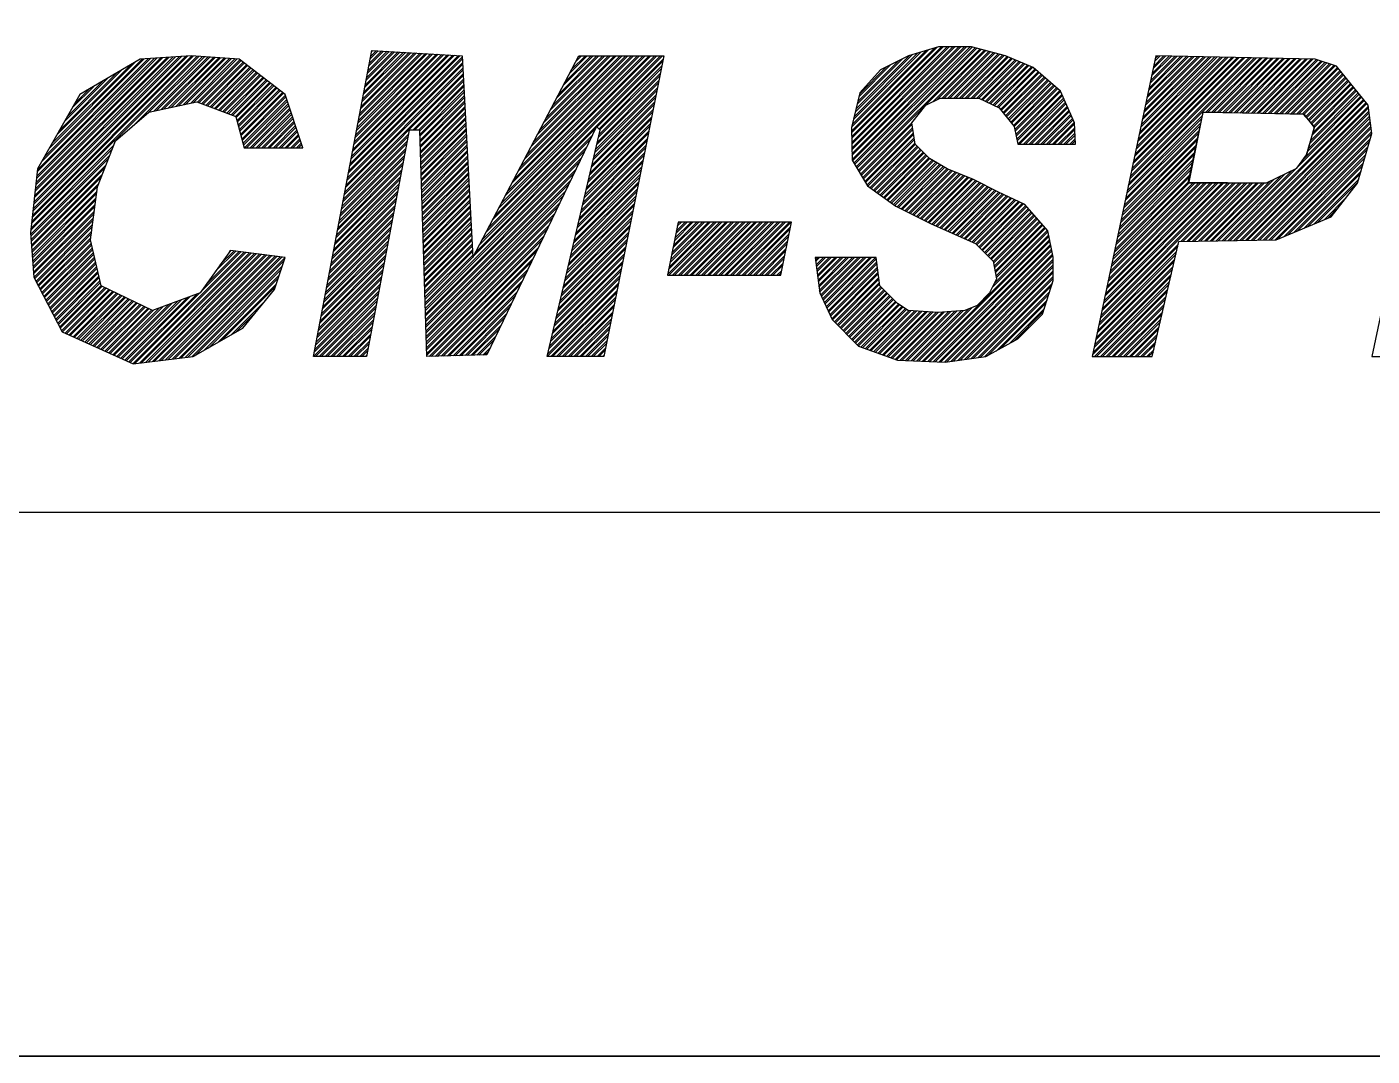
# Model space of a CAD drawing. Extents: x 0 to 594, y 0 to 420.
# Drawn here: x 416.61 to 435.17, y 0 to 14.19 of the extents above; entities that cross this region are included whole.
import ezdxf

# ---------------------------------------------------------------- set-up
doc = ezdxf.new("R2010")
doc.units = 0
doc.header["$MEASUREMENT"] = 0
doc.linetypes.add('BORDER_2012_SLN$0$8001.Solid', pattern=[0])
doc.layers.add('BORDER_2012_SLN$0$Level_1', color=7, linetype='BORDER_2012_SLN$0$8001.Solid', lineweight=25)
doc.layers.add('BORDER_2012_SLN$0$Level_18', color=7, linetype='BORDER_2012_SLN$0$8001.Solid', lineweight=25)
doc.layers.add('GT_1', color=7, linetype='Continuous')

# ---------------------------------------------------------------- blocks, each defined once
blk = doc.blocks.new('BORDER_2012_SLN')
at = {"lineweight": -3}
for p, q in [((416.67, 11.474), (418.984, 13.787)), ((416.674, 11.504), (418.959, 13.789)), ((416.68, 11.563), (418.909, 13.792)), ((416.684, 11.593), (418.884, 13.794)), ((416.69, 11.653), (418.829, 13.792)), ((416.694, 11.683), (418.8, 13.79)), ((416.7, 11.743), (418.743, 13.786)), ((416.704, 11.773), (418.715, 13.784)), ((416.71, 11.833), (418.657, 13.78)), ((416.714, 11.863), (418.629, 13.778)), ((416.72, 11.923), (418.572, 13.774)), ((416.724, 11.953), (418.543, 13.772)), ((416.73, 12.012), (418.486, 13.768)), ((416.734, 12.042), (418.457, 13.766)), ((416.74, 12.102), (418.4, 13.762)), ((416.744, 12.132), (418.371, 13.76)), ((416.75, 12.192), (418.314, 13.756)), ((416.754, 12.222), (418.286, 13.754)), ((416.813, 12.335), (418.228, 13.75)), ((416.849, 12.397), (418.2, 13.748)), ((418.109, 12.859), (419.033, 13.783)), ((418.277, 13.001), (419.058, 13.781)), ((418.358, 13.028), (419.108, 13.778)), ((418.392, 13.036), (419.132, 13.776)), ((418.461, 13.051), (419.182, 13.772)), ((418.495, 13.059), (419.207, 13.77)), ((418.563, 13.074), (419.256, 13.767)), ((418.598, 13.081), (419.281, 13.765)), ((418.666, 13.097), (419.331, 13.761)), ((418.7, 13.104), (419.355, 13.76)), ((418.769, 13.12), (419.405, 13.756)), ((418.803, 13.127), (419.43, 13.754)), ((418.871, 13.142), (419.479, 13.75)), ((418.905, 13.15), (419.504, 13.749)), ((418.964, 13.156), (419.548, 13.739)), ((421.047, 12.178), (422.616, 13.748)), ((421.053, 12.211), (422.615, 13.773)), ((421.066, 12.277), (422.586, 13.797)), ((421.072, 12.31), (422.561, 13.798)), ((421.085, 12.375), (422.51, 13.801)), ((421.091, 12.408), (422.485, 13.803)), ((421.103, 12.474), (422.435, 13.805)), ((421.11, 12.507), (422.41, 13.807)), ((421.122, 12.573), (422.359, 13.81)), ((421.129, 12.606), (422.334, 13.811)), ((421.141, 12.671), (422.284, 13.814)), ((421.147, 12.704), (422.259, 13.816)), ((421.16, 12.77), (422.209, 13.819)), ((421.166, 12.803), (422.183, 13.82)), ((421.179, 12.869), (422.133, 13.823)), ((421.185, 12.902), (422.108, 13.825)), ((421.198, 12.967), (422.058, 13.827)), ((421.204, 13), (422.033, 13.829)), ((421.216, 13.066), (421.982, 13.832)), ((421.223, 13.099), (421.957, 13.833)), ((421.235, 13.165), (421.907, 13.836)), ((421.242, 13.198), (421.882, 13.838)), ((421.254, 13.263), (421.831, 13.841)), ((421.26, 13.296), (421.806, 13.842)), ((421.273, 13.362), (421.756, 13.845)), ((421.279, 13.395), (421.731, 13.846)), ((421.292, 13.461), (421.681, 13.849)), ((421.298, 13.494), (421.655, 13.851)), ((421.311, 13.559), (421.605, 13.854)), ((421.317, 13.592), (421.58, 13.855)), ((421.329, 13.658), (421.53, 13.858)), ((421.336, 13.691), (421.505, 13.86)), ((421.348, 13.757), (421.454, 13.863)), ((421.355, 13.79), (421.429, 13.864)), ((421.367, 13.855), (421.379, 13.867)), ((422.885, 11.249), (425.389, 13.752)), ((422.944, 11.361), (425.378, 13.795)), ((422.974, 11.418), (425.351, 13.795)), ((423.033, 11.53), (425.298, 13.795)), ((423.063, 11.586), (425.272, 13.795)), ((423.122, 11.698), (425.218, 13.795)), ((423.151, 11.755), (425.192, 13.795)), ((423.211, 11.867), (425.139, 13.795)), ((423.24, 11.923), (425.112, 13.795)), ((423.299, 12.035), (425.059, 13.795)), ((423.329, 12.092), (425.032, 13.795)), ((423.388, 12.204), (424.979, 13.795)), ((423.417, 12.26), (424.952, 13.795)), ((423.477, 12.373), (424.899, 13.795)), ((423.506, 12.429), (424.872, 13.795)), ((423.565, 12.541), (424.819, 13.795)), ((423.595, 12.597), (424.793, 13.795)), ((423.654, 12.71), (424.739, 13.795)), ((423.684, 12.766), (424.713, 13.795)), ((423.743, 12.878), (424.66, 13.795)), ((423.772, 12.934), (424.633, 13.795)), ((423.831, 13.047), (424.58, 13.795)), ((423.861, 13.103), (424.553, 13.795)), ((423.92, 13.215), (424.5, 13.795)), ((423.95, 13.271), (424.473, 13.795)), ((424.009, 13.384), (424.42, 13.795)), ((424.038, 13.44), (424.394, 13.795)), ((424.097, 13.552), (424.34, 13.795)), ((424.127, 13.608), (424.314, 13.795)), ((424.186, 13.721), (424.26, 13.795)), ((424.216, 13.777), (424.234, 13.795)), ((427.985, 12.756), (429.128, 13.9)), ((427.985, 12.81), (429.053, 13.878)), ((427.986, 12.678), (429.225, 13.916)), ((427.986, 12.73), (429.166, 13.911)), ((427.987, 12.652), (429.251, 13.916)), ((427.988, 12.574), (429.331, 13.916)), ((427.988, 12.6), (429.304, 13.916)), ((427.989, 12.521), (429.384, 13.916)), ((427.99, 12.495), (429.411, 13.916)), ((427.991, 12.417), (429.491, 13.916)), ((427.991, 12.443), (429.464, 13.916)), ((427.992, 12.365), (429.544, 13.916)), ((427.994, 12.845), (429.015, 13.867)), ((427.998, 12.344), (429.57, 13.916)), ((428.011, 12.916), (428.94, 13.845)), ((428.018, 12.311), (429.624, 13.916)), ((428.02, 12.951), (428.902, 13.834)), ((428.028, 12.294), (429.649, 13.914)), ((428.038, 13.022), (428.827, 13.811)), ((428.046, 13.057), (428.789, 13.8)), ((428.048, 12.261), (429.691, 13.904)), ((428.058, 12.244), (429.712, 13.898)), ((428.064, 13.128), (428.689, 13.753)), ((428.078, 12.211), (429.754, 13.887)), ((428.088, 12.194), (429.775, 13.882)), ((429.107, 13.16), (429.818, 13.871)), ((429.16, 13.186), (429.839, 13.865)), ((429.236, 13.209), (429.881, 13.854)), ((429.263, 13.209), (429.902, 13.849)), ((429.316, 13.209), (429.944, 13.838)), ((429.342, 13.209), (429.966, 13.832)), ((429.396, 13.209), (430.008, 13.821)), ((429.422, 13.209), (430.029, 13.816)), ((429.475, 13.209), (430.071, 13.805)), ((429.502, 13.209), (430.092, 13.799)), ((429.555, 13.209), (430.132, 13.785)), ((429.582, 13.209), (430.15, 13.777)), ((429.635, 13.209), (430.188, 13.762)), ((429.662, 13.209), (430.206, 13.754)), ((429.715, 13.209), (430.244, 13.738)), ((431.804, 11.998), (433.57, 13.764)), ((431.811, 12.032), (433.544, 13.765)), ((431.825, 12.099), (433.492, 13.766)), ((431.832, 12.133), (433.466, 13.767)), ((431.847, 12.201), (433.413, 13.768)), ((431.854, 12.235), (433.387, 13.768)), ((431.868, 12.302), (433.335, 13.769)), ((431.875, 12.336), (433.309, 13.77)), ((431.889, 12.403), (433.257, 13.771)), ((431.897, 12.437), (433.231, 13.772)), ((431.911, 12.505), (433.179, 13.773)), ((431.918, 12.538), (433.153, 13.773)), ((431.932, 12.606), (433.101, 13.775)), ((431.939, 12.64), (433.075, 13.775)), ((431.954, 12.707), (433.023, 13.776)), ((431.961, 12.741), (432.997, 13.777)), ((431.975, 12.808), (432.945, 13.778)), ((431.982, 12.842), (432.919, 13.779)), ((431.997, 12.91), (432.867, 13.78)), ((432.004, 12.943), (432.841, 13.78)), ((432.018, 13.011), (432.789, 13.782)), ((432.025, 13.045), (432.763, 13.782)), ((432.04, 13.112), (432.711, 13.783)), ((432.047, 13.146), (432.685, 13.784)), ((432.061, 13.214), (432.633, 13.785)), ((432.068, 13.247), (432.607, 13.786)), ((432.082, 13.315), (432.554, 13.787)), ((432.09, 13.349), (432.528, 13.787)), ((432.104, 13.416), (432.476, 13.789)), ((432.111, 13.45), (432.45, 13.789)), ((432.125, 13.517), (432.398, 13.79)), ((432.133, 13.551), (432.372, 13.791)), ((432.147, 13.619), (432.32, 13.792)), ((432.154, 13.652), (432.294, 13.793)), ((432.168, 13.72), (432.242, 13.794)), ((432.175, 13.754), (432.216, 13.794)), ((432.874, 13.015), (433.622, 13.763)), ((432.9, 13.014), (433.648, 13.762)), ((432.952, 13.013), (433.7, 13.761)), ((432.978, 13.013), (433.726, 13.761)), ((433.03, 13.011), (433.778, 13.76)), ((433.056, 13.011), (433.804, 13.759)), ((433.108, 13.01), (433.856, 13.758)), ((433.134, 13.009), (433.882, 13.757)), ((433.186, 13.008), (433.934, 13.756)), ((433.212, 13.007), (433.96, 13.756)), ((433.264, 13.006), (434.012, 13.754)), ((433.29, 13.005), (434.038, 13.754)), ((433.342, 13.004), (434.09, 13.753)), ((433.368, 13.003), (434.116, 13.752)), ((433.42, 13.002), (434.168, 13.751)), ((433.446, 13.002), (434.194, 13.75)), ((433.498, 13), (434.246, 13.749)), ((433.524, 13), (434.272, 13.749)), ((433.576, 12.999), (434.325, 13.747)), ((433.602, 12.998), (434.351, 13.747)), ((433.654, 12.998), (434.398, 13.741)), ((433.681, 12.997), (434.418, 13.734)), ((416.92, 12.521), (418.107, 13.709)), ((416.955, 12.583), (418.043, 13.671)), ((417.026, 12.707), (417.914, 13.595)), ((417.062, 12.77), (417.849, 13.557)), ((418.984, 13.148), (419.563, 13.727)), ((419.022, 13.134), (419.593, 13.704)), ((419.041, 13.126), (419.608, 13.692)), ((419.08, 13.111), (419.638, 13.669)), ((419.099, 13.104), (419.653, 13.658)), ((419.138, 13.089), (419.683, 13.635)), ((419.157, 13.082), (419.698, 13.623)), ((419.196, 13.067), (419.728, 13.6)), ((419.215, 13.06), (419.743, 13.588)), ((419.253, 13.045), (419.773, 13.565)), ((419.273, 13.038), (419.788, 13.554)), ((421.009, 11.981), (422.624, 13.596)), ((421.016, 12.014), (422.623, 13.621)), ((421.028, 12.079), (422.62, 13.672)), ((421.034, 12.112), (422.619, 13.697)), ((424.475, 12.812), (425.382, 13.719)), ((424.502, 12.786), (425.369, 13.653)), ((424.504, 12.708), (425.349, 13.553)), ((424.515, 12.773), (425.362, 13.619)), ((428.073, 13.163), (428.634, 13.725)), ((428.09, 13.234), (428.525, 13.669)), ((428.099, 13.27), (428.47, 13.641)), ((429.742, 13.209), (430.262, 13.73)), ((429.778, 13.192), (430.3, 13.714)), ((429.796, 13.184), (430.318, 13.706)), ((429.832, 13.167), (430.356, 13.69)), ((429.85, 13.158), (430.374, 13.682)), ((429.886, 13.141), (430.412, 13.666)), ((429.904, 13.132), (430.431, 13.659)), ((429.94, 13.115), (430.468, 13.643)), ((429.958, 13.106), (430.487, 13.635)), ((429.994, 13.089), (430.516, 13.611)), ((430.012, 13.081), (430.53, 13.599)), ((430.04, 13.055), (430.559, 13.574)), ((430.051, 13.04), (430.573, 13.561)), ((433.733, 12.996), (434.458, 13.721)), ((433.759, 12.996), (434.478, 13.714)), ((433.812, 12.995), (434.517, 13.701)), ((433.838, 12.994), (434.537, 13.694)), ((433.89, 12.994), (434.577, 13.681)), ((433.916, 12.993), (434.597, 13.674)), ((433.969, 12.992), (434.637, 13.661)), ((433.995, 12.992), (434.657, 13.654)), ((434.047, 12.991), (434.688, 13.632)), ((434.073, 12.991), (434.7, 13.617)), ((434.126, 12.99), (434.724, 13.588)), ((434.152, 12.989), (434.736, 13.573)), ((417.133, 12.894), (417.72, 13.481)), ((417.168, 12.956), (417.655, 13.443)), ((417.239, 13.08), (417.526, 13.367)), ((419.311, 13.023), (419.818, 13.53)), ((419.33, 13.016), (419.833, 13.519)), ((419.369, 13.001), (419.863, 13.496)), ((419.388, 12.994), (419.878, 13.484)), ((419.427, 12.979), (419.908, 13.461)), ((419.446, 12.972), (419.924, 13.45)), ((419.485, 12.957), (419.954, 13.426)), ((419.493, 12.94), (419.969, 13.415)), ((419.505, 12.898), (419.999, 13.392)), ((419.51, 12.877), (420.014, 13.38)), ((420.99, 11.882), (422.628, 13.52)), ((420.997, 11.915), (422.627, 13.545)), ((421.931, 12.77), (422.631, 13.47)), ((421.958, 12.77), (422.632, 13.444)), ((422.011, 12.77), (422.635, 13.394)), ((422.028, 12.76), (422.636, 13.368)), ((424.471, 12.569), (425.322, 13.42)), ((424.479, 12.604), (425.329, 13.453)), ((424.496, 12.673), (425.342, 13.519)), ((430.075, 13.011), (430.601, 13.537)), ((430.087, 12.996), (430.616, 13.524)), ((430.111, 12.967), (430.644, 13.5)), ((430.123, 12.952), (430.658, 13.487)), ((430.147, 12.922), (430.687, 13.462)), ((430.159, 12.908), (430.701, 13.45)), ((430.183, 12.878), (430.729, 13.425)), ((430.194, 12.864), (430.744, 13.413)), ((430.218, 12.834), (430.772, 13.388)), ((430.23, 12.82), (430.786, 13.376)), ((434.204, 12.988), (434.76, 13.544)), ((434.226, 12.983), (434.772, 13.529)), ((434.253, 12.957), (434.796, 13.5)), ((434.265, 12.942), (434.808, 13.486)), ((434.288, 12.913), (434.832, 13.456)), ((434.3, 12.898), (434.844, 13.442)), ((434.324, 12.869), (434.868, 13.412)), ((434.336, 12.855), (434.88, 13.398)), ((434.362, 12.827), (434.904, 13.368)), ((417.274, 13.142), (417.461, 13.329)), ((419.522, 12.835), (420.044, 13.357)), ((419.527, 12.814), (420.059, 13.345)), ((419.538, 12.772), (420.089, 13.322)), ((419.544, 12.751), (420.104, 13.311)), ((419.555, 12.709), (420.134, 13.288)), ((419.561, 12.688), (420.149, 13.276)), ((419.572, 12.646), (420.176, 13.249)), ((419.578, 12.625), (420.182, 13.229)), ((419.589, 12.583), (420.195, 13.189)), ((422.03, 12.709), (422.639, 13.318)), ((422.031, 12.683), (422.64, 13.293)), ((422.032, 12.631), (422.643, 13.242)), ((422.033, 12.605), (422.644, 13.217)), ((424.422, 12.36), (425.282, 13.22)), ((424.43, 12.395), (425.289, 13.253)), ((424.447, 12.465), (425.302, 13.32)), ((424.455, 12.499), (425.309, 13.353)), ((430.24, 12.776), (430.815, 13.351)), ((430.244, 12.754), (430.829, 13.339)), ((430.253, 12.709), (430.858, 13.314)), ((430.257, 12.687), (430.869, 13.299)), ((430.266, 12.643), (430.886, 13.262)), ((430.271, 12.621), (430.894, 13.244)), ((430.28, 12.576), (430.91, 13.207)), ((430.304, 12.574), (430.918, 13.188)), ((434.148, 12.267), (435.059, 13.178)), ((434.221, 12.367), (435.047, 13.193)), ((434.281, 12.48), (435.023, 13.222)), ((434.291, 12.516), (435.011, 13.237)), ((434.311, 12.59), (434.987, 13.266)), ((434.321, 12.626), (434.975, 13.281)), ((434.342, 12.701), (434.951, 13.31)), ((434.353, 12.738), (434.939, 13.325)), ((434.371, 12.81), (434.915, 13.354)), ((419.595, 12.562), (420.202, 13.169)), ((419.612, 12.525), (420.215, 13.129)), ((419.638, 12.525), (420.222, 13.109)), ((419.691, 12.525), (420.235, 13.07)), ((419.718, 12.525), (420.242, 13.05)), ((419.771, 12.525), (420.255, 13.01)), ((422.035, 12.554), (422.647, 13.166)), ((422.036, 12.528), (422.648, 13.141)), ((422.037, 12.476), (422.651, 13.09)), ((422.038, 12.451), (422.652, 13.065)), ((422.04, 12.399), (422.655, 13.014)), ((424.373, 12.152), (425.242, 13.021)), ((424.382, 12.186), (425.249, 13.054)), ((424.398, 12.256), (425.262, 13.12)), ((424.406, 12.291), (425.269, 13.154)), ((430.357, 12.574), (430.935, 13.152)), ((430.384, 12.574), (430.943, 13.133)), ((430.437, 12.574), (430.959, 13.096)), ((430.464, 12.574), (430.967, 13.078)), ((430.517, 12.574), (430.984, 13.041)), ((430.544, 12.574), (430.992, 13.023)), ((433.178, 11.244), (435.083, 13.149)), ((433.205, 11.244), (435.095, 13.134)), ((433.259, 11.245), (435.115, 13.101)), ((433.286, 11.246), (435.118, 13.077)), ((433.341, 11.247), (435.124, 13.03)), ((433.368, 11.247), (435.127, 13.006)), ((419.798, 12.525), (420.262, 12.99)), ((419.851, 12.525), (420.275, 12.95)), ((419.878, 12.525), (420.282, 12.93)), ((419.931, 12.525), (420.295, 12.89)), ((419.957, 12.525), (420.302, 12.87)), ((420.011, 12.525), (420.315, 12.83)), ((420.037, 12.525), (420.322, 12.81)), ((422.04, 12.373), (422.656, 12.989)), ((422.042, 12.322), (422.659, 12.939)), ((422.043, 12.296), (422.66, 12.913)), ((422.044, 12.244), (422.663, 12.863)), ((422.045, 12.218), (422.664, 12.838)), ((424.325, 11.943), (425.202, 12.821)), ((424.333, 11.978), (425.209, 12.854)), ((424.349, 12.047), (425.222, 12.921)), ((424.357, 12.082), (425.229, 12.954)), ((428.108, 12.161), (428.818, 12.871)), ((428.118, 12.144), (428.819, 12.845)), ((430.597, 12.574), (431.008, 12.986)), ((430.624, 12.574), (431.017, 12.967)), ((430.677, 12.574), (431.033, 12.931)), ((430.703, 12.574), (431.041, 12.912)), ((430.757, 12.574), (431.058, 12.875)), ((430.783, 12.574), (431.062, 12.853)), ((431.761, 11.796), (432.794, 12.829)), ((431.768, 11.829), (432.801, 12.863)), ((431.782, 11.897), (432.816, 12.931)), ((431.789, 11.931), (432.822, 12.964)), ((433.422, 11.248), (435.133, 12.959)), ((433.449, 11.249), (435.136, 12.935)), ((433.503, 11.25), (435.142, 12.888)), ((433.53, 11.25), (435.145, 12.865)), ((433.585, 11.251), (435.151, 12.817)), ((420.09, 12.525), (420.335, 12.77)), ((420.117, 12.525), (420.342, 12.75)), ((420.17, 12.525), (420.355, 12.71)), ((420.197, 12.525), (420.362, 12.69)), ((420.25, 12.525), (420.375, 12.65)), ((420.277, 12.525), (420.382, 12.63)), ((420.972, 11.783), (421.864, 12.676)), ((420.978, 11.816), (421.87, 12.709)), ((422.047, 12.167), (422.667, 12.787)), ((422.048, 12.141), (422.668, 12.762)), ((422.049, 12.089), (422.671, 12.711)), ((422.05, 12.064), (422.672, 12.686)), ((422.052, 12.012), (422.675, 12.635)), ((422.767, 11.024), (424.385, 12.642)), ((422.797, 11.08), (424.409, 12.693)), ((422.856, 11.193), (424.458, 12.795)), ((424.276, 11.735), (425.162, 12.621)), ((424.284, 11.769), (425.169, 12.655)), ((424.3, 11.839), (425.182, 12.721)), ((424.308, 11.874), (425.189, 12.754)), ((428.138, 12.111), (428.826, 12.799)), ((428.148, 12.094), (428.83, 12.777)), ((428.168, 12.061), (428.838, 12.731)), ((428.178, 12.044), (428.842, 12.708)), ((428.198, 12.011), (428.849, 12.663)), ((428.209, 11.996), (428.853, 12.64)), ((430.836, 12.574), (431.064, 12.802)), ((430.863, 12.574), (431.066, 12.777)), ((430.916, 12.574), (431.068, 12.726)), ((430.943, 12.574), (431.069, 12.701)), ((430.996, 12.574), (431.072, 12.65)), ((431.023, 12.574), (431.073, 12.625)), ((431.718, 11.593), (432.749, 12.625)), ((431.725, 11.627), (432.757, 12.659)), ((431.739, 11.694), (432.772, 12.727)), ((431.746, 11.728), (432.779, 12.761)), ((433.612, 11.252), (435.154, 12.794)), ((433.666, 11.253), (435.159, 12.746)), ((433.693, 11.253), (435.162, 12.723)), ((433.747, 11.254), (435.142, 12.649)), ((416.66, 11.384), (417.785, 12.508)), ((416.664, 11.414), (417.801, 12.551)), ((420.33, 12.525), (420.395, 12.591)), ((420.357, 12.525), (420.402, 12.571)), ((420.41, 12.525), (420.415, 12.531)), ((420.934, 11.586), (421.827, 12.479)), ((420.94, 11.619), (421.833, 12.512)), ((420.953, 11.685), (421.846, 12.578)), ((420.959, 11.718), (421.852, 12.61)), ((422.053, 11.986), (422.676, 12.61)), ((422.054, 11.935), (422.679, 12.559)), ((422.055, 11.909), (422.68, 12.534)), ((422.057, 11.857), (422.683, 12.484)), ((422.057, 11.831), (422.684, 12.458)), ((422.105, 10.309), (424.335, 12.539)), ((422.106, 10.283), (424.311, 12.488)), ((424.235, 11.561), (425.129, 12.455)), ((424.251, 11.63), (425.142, 12.522)), ((424.259, 11.665), (425.149, 12.555)), ((428.24, 11.974), (428.861, 12.594)), ((428.255, 11.963), (428.866, 12.573)), ((428.287, 11.94), (428.892, 12.546)), ((428.302, 11.929), (428.906, 12.533)), ((428.333, 11.907), (428.932, 12.506)), ((428.349, 11.896), (428.945, 12.493)), ((428.38, 11.874), (428.972, 12.466)), ((428.395, 11.863), (428.985, 12.453)), ((431.682, 11.424), (432.712, 12.455)), ((431.696, 11.492), (432.727, 12.523)), ((431.704, 11.526), (432.735, 12.557)), ((433.774, 11.255), (435.132, 12.612)), ((433.829, 11.256), (435.11, 12.537)), ((433.863, 11.264), (435.1, 12.5)), ((416.659, 11.329), (417.751, 12.422)), ((416.661, 11.305), (417.735, 12.378)), ((416.665, 11.255), (417.701, 12.292)), ((416.667, 11.231), (417.685, 12.249)), ((420.896, 11.389), (421.79, 12.283)), ((420.902, 11.422), (421.796, 12.316)), ((420.915, 11.487), (421.809, 12.381)), ((420.921, 11.52), (421.815, 12.414)), ((422.059, 11.78), (422.687, 12.408)), ((422.06, 11.754), (422.688, 12.383)), ((422.061, 11.702), (422.691, 12.332)), ((422.062, 11.677), (422.692, 12.307)), ((422.064, 11.625), (422.695, 12.256)), ((422.107, 10.232), (424.261, 12.386)), ((422.108, 10.206), (424.237, 12.334)), ((424.186, 11.352), (425.089, 12.256)), ((424.202, 11.422), (425.103, 12.322)), ((424.211, 11.457), (425.109, 12.355)), ((424.227, 11.526), (425.123, 12.422)), ((428.426, 11.841), (429.012, 12.426)), ((428.442, 11.829), (429.025, 12.413)), ((428.473, 11.807), (429.052, 12.386)), ((428.488, 11.796), (429.067, 12.375)), ((428.519, 11.774), (429.1, 12.355)), ((428.535, 11.763), (429.117, 12.345)), ((428.566, 11.741), (429.15, 12.325)), ((428.581, 11.73), (429.166, 12.315)), ((428.615, 11.71), (429.2, 12.295)), ((428.633, 11.701), (429.216, 12.285)), ((428.668, 11.683), (429.25, 12.265)), ((428.686, 11.675), (429.266, 12.255)), ((431.639, 11.222), (432.668, 12.251)), ((431.654, 11.289), (432.683, 12.319)), ((431.661, 11.323), (432.69, 12.353)), ((431.675, 11.391), (432.705, 12.421)), ((433.955, 11.302), (435.078, 12.426)), ((434.001, 11.322), (435.068, 12.388)), ((434.093, 11.36), (435.046, 12.314)), ((434.138, 11.379), (435.036, 12.277)), ((416.671, 11.181), (417.652, 12.162)), ((416.673, 11.157), (417.635, 12.119)), ((420.859, 11.191), (421.753, 12.086)), ((420.865, 11.224), (421.76, 12.119)), ((420.877, 11.29), (421.772, 12.185)), ((420.884, 11.323), (421.778, 12.217)), ((422.065, 11.599), (422.696, 12.231)), ((422.066, 11.548), (422.699, 12.18)), ((422.067, 11.522), (422.7, 12.155)), ((422.069, 11.47), (422.703, 12.104)), ((422.069, 11.444), (422.704, 12.079)), ((422.11, 10.154), (424.188, 12.232)), ((422.111, 10.128), (424.163, 12.181)), ((422.112, 10.077), (424.114, 12.078)), ((424.153, 11.213), (425.063, 12.122)), ((424.162, 11.248), (425.069, 12.156)), ((424.178, 11.318), (425.083, 12.222)), ((428.721, 11.657), (429.299, 12.235)), ((428.739, 11.648), (429.318, 12.227)), ((428.775, 11.63), (429.356, 12.211)), ((428.792, 11.621), (429.375, 12.204)), ((428.828, 11.604), (429.413, 12.189)), ((428.846, 11.595), (429.432, 12.181)), ((428.881, 11.577), (429.47, 12.166)), ((428.899, 11.568), (429.489, 12.158)), ((428.934, 11.55), (429.527, 12.143)), ((428.952, 11.541), (429.546, 12.135)), ((428.988, 11.524), (429.584, 12.12)), ((429.005, 11.515), (429.603, 12.113)), ((429.041, 11.497), (429.641, 12.097)), ((429.058, 11.488), (429.66, 12.09)), ((429.094, 11.471), (429.696, 12.073)), ((429.113, 11.463), (429.714, 12.064)), ((431.611, 11.087), (432.639, 12.115)), ((431.618, 11.12), (432.646, 12.149)), ((431.632, 11.188), (432.661, 12.217)), ((432.934, 11.239), (433.76, 12.065)), ((432.961, 11.24), (433.811, 12.089)), ((433.015, 11.241), (433.913, 12.138)), ((433.043, 11.241), (433.964, 12.163)), ((433.097, 11.242), (434.066, 12.211)), ((433.124, 11.243), (434.117, 12.236)), ((434.23, 11.418), (435.014, 12.202)), ((434.276, 11.437), (435.004, 12.165)), ((434.368, 11.475), (434.982, 12.09)), ((416.677, 11.107), (417.602, 12.032)), ((416.679, 11.083), (417.585, 11.989)), ((416.683, 11.034), (417.577, 11.928)), ((416.685, 11.009), (417.573, 11.897)), ((420.821, 10.994), (421.717, 11.89)), ((420.827, 11.027), (421.723, 11.923)), ((420.84, 11.093), (421.735, 11.988)), ((420.846, 11.126), (421.741, 12.021)), ((422.071, 11.393), (422.707, 12.029)), ((422.072, 11.367), (422.708, 12.003)), ((422.073, 11.315), (422.711, 11.953)), ((422.074, 11.29), (422.712, 11.927)), ((422.113, 10.051), (424.089, 12.027)), ((422.115, 9.999), (424.04, 11.925)), ((424.105, 11.005), (425.023, 11.923)), ((424.113, 11.04), (425.029, 11.956)), ((424.129, 11.109), (425.043, 12.023)), ((424.137, 11.144), (425.049, 12.056)), ((429.15, 11.447), (429.749, 12.046)), ((429.168, 11.438), (429.767, 12.037)), ((429.205, 11.422), (429.803, 12.02)), ((429.224, 11.414), (429.82, 12.011)), ((429.261, 11.398), (429.856, 11.993)), ((429.279, 11.39), (429.874, 11.984)), ((429.316, 11.373), (429.909, 11.966)), ((429.335, 11.365), (429.927, 11.957)), ((429.372, 11.349), (429.962, 11.94)), ((429.39, 11.341), (429.98, 11.931)), ((429.427, 11.325), (430.016, 11.913)), ((429.446, 11.316), (430.034, 11.905)), ((429.482, 11.3), (430.07, 11.888)), ((429.501, 11.292), (430.088, 11.879)), ((431.418, 10.175), (433.283, 12.04)), ((431.425, 10.209), (433.256, 12.04)), ((431.439, 10.277), (433.203, 12.04)), ((431.446, 10.31), (433.176, 12.04)), ((431.461, 10.378), (433.123, 12.04)), ((431.468, 10.412), (433.097, 12.04)), ((431.482, 10.479), (433.043, 12.04)), ((431.489, 10.513), (433.017, 12.04)), ((431.503, 10.58), (432.964, 12.04)), ((431.511, 10.614), (432.937, 12.04)), ((431.525, 10.682), (432.884, 12.04)), ((431.532, 10.715), (432.857, 12.04)), ((431.546, 10.783), (432.804, 12.04)), ((431.553, 10.817), (432.777, 12.04)), ((431.568, 10.884), (432.724, 12.04)), ((431.575, 10.918), (432.697, 12.04)), ((431.589, 10.985), (432.644, 12.04)), ((431.596, 11.019), (432.624, 12.047)), ((432.528, 11.232), (433.336, 12.04)), ((432.555, 11.233), (433.363, 12.04)), ((432.609, 11.234), (433.416, 12.04)), ((432.636, 11.234), (433.442, 12.04)), ((432.69, 11.235), (433.496, 12.04)), ((432.717, 11.235), (433.522, 12.04)), ((432.772, 11.236), (433.576, 12.04)), ((432.799, 11.237), (433.602, 12.04)), ((432.853, 11.238), (433.655, 12.04)), ((432.88, 11.238), (433.682, 12.04)), ((434.413, 11.495), (434.972, 12.053)), ((416.689, 10.96), (417.564, 11.835)), ((416.691, 10.935), (417.56, 11.805)), ((416.694, 10.886), (417.552, 11.743)), ((416.696, 10.861), (417.548, 11.713)), ((420.783, 10.797), (421.68, 11.693)), ((420.789, 10.83), (421.686, 11.726)), ((420.802, 10.895), (421.698, 11.792)), ((420.808, 10.928), (421.704, 11.824)), ((422.076, 11.238), (422.715, 11.877)), ((422.077, 11.212), (422.716, 11.852)), ((422.078, 11.161), (422.719, 11.801)), ((422.079, 11.135), (422.72, 11.776)), ((422.081, 11.083), (422.723, 11.725)), ((422.082, 11.057), (422.724, 11.7)), ((422.115, 9.974), (424.015, 11.873)), ((422.117, 9.922), (423.966, 11.771)), ((422.118, 9.896), (423.941, 11.72)), ((424.056, 10.796), (424.983, 11.723)), ((424.064, 10.831), (424.989, 11.757)), ((424.08, 10.901), (425.003, 11.823)), ((424.088, 10.935), (425.009, 11.856)), ((429.538, 11.276), (430.124, 11.862)), ((429.556, 11.268), (430.143, 11.854)), ((429.593, 11.251), (430.179, 11.837)), ((429.612, 11.243), (430.197, 11.828)), ((429.649, 11.227), (430.233, 11.812)), ((429.667, 11.219), (430.251, 11.803)), ((429.701, 11.2), (430.288, 11.786)), ((429.715, 11.186), (430.306, 11.778)), ((429.741, 11.16), (430.342, 11.761)), ((429.755, 11.147), (430.36, 11.752)), ((429.781, 11.12), (430.391, 11.729)), ((429.794, 11.107), (430.403, 11.715)), ((434.505, 11.533), (434.81, 11.838)), ((434.551, 11.552), (434.71, 11.712)), ((416.7, 10.812), (417.54, 11.651)), ((416.702, 10.787), (417.536, 11.62)), ((416.708, 10.739), (417.528, 11.559)), ((416.717, 10.722), (417.523, 11.528)), ((420.752, 10.632), (421.649, 11.53)), ((420.764, 10.698), (421.661, 11.595)), ((420.771, 10.731), (421.667, 11.628)), ((422.083, 11.006), (422.727, 11.649)), ((422.084, 10.98), (422.728, 11.624)), ((422.086, 10.928), (422.731, 11.574)), ((422.086, 10.902), (422.732, 11.548)), ((422.119, 9.845), (423.892, 11.617)), ((422.12, 9.819), (423.867, 11.566)), ((424.007, 10.588), (424.943, 11.524)), ((424.015, 10.622), (424.95, 11.557)), ((424.031, 10.692), (424.963, 11.624)), ((424.039, 10.727), (424.97, 11.657)), ((429.821, 11.08), (430.428, 11.687)), ((429.834, 11.067), (430.44, 11.672)), ((429.861, 11.04), (430.465, 11.644)), ((429.874, 11.027), (430.477, 11.629)), ((429.901, 11), (430.502, 11.601)), ((429.914, 10.987), (430.514, 11.587)), ((429.939, 10.958), (430.539, 11.558)), ((429.943, 10.936), (430.551, 11.544)), ((429.952, 10.892), (430.576, 11.515)), ((416.735, 10.687), (417.515, 11.467)), ((416.744, 10.669), (417.511, 11.436)), ((416.762, 10.634), (417.503, 11.375)), ((416.771, 10.617), (417.499, 11.344)), ((420.714, 10.435), (421.612, 11.333)), ((420.727, 10.501), (421.624, 11.399)), ((420.733, 10.534), (421.631, 11.431)), ((420.745, 10.599), (421.643, 11.497)), ((422.088, 10.851), (422.735, 11.498)), ((422.089, 10.825), (422.736, 11.472)), ((422.09, 10.773), (422.739, 11.422)), ((422.091, 10.748), (422.74, 11.397)), ((422.093, 10.696), (422.743, 11.346)), ((422.094, 10.67), (422.744, 11.321)), ((422.122, 9.767), (423.818, 11.463)), ((422.123, 9.741), (423.794, 11.412)), ((423.958, 10.379), (424.903, 11.324)), ((423.966, 10.414), (424.91, 11.357)), ((423.982, 10.483), (424.923, 11.424)), ((423.991, 10.518), (424.93, 11.457)), ((425.448, 10.778), (426.17, 11.5)), ((425.461, 10.845), (426.117, 11.5)), ((425.464, 10.768), (426.197, 11.5)), ((425.468, 10.878), (426.09, 11.5)), ((425.481, 10.945), (426.037, 11.5)), ((425.488, 10.978), (426.01, 11.5)), ((425.501, 11.044), (425.957, 11.5)), ((425.508, 11.078), (425.93, 11.5)), ((425.517, 10.768), (426.25, 11.5)), ((425.521, 11.144), (425.877, 11.5)), ((425.528, 11.177), (425.851, 11.5)), ((425.541, 11.244), (425.797, 11.5)), ((425.544, 10.768), (426.276, 11.5)), ((425.548, 11.277), (425.771, 11.5)), ((425.561, 11.344), (425.718, 11.5)), ((425.568, 11.377), (425.691, 11.5)), ((425.581, 11.444), (425.638, 11.5)), ((425.588, 11.477), (425.611, 11.5)), ((425.597, 10.768), (426.33, 11.5)), ((425.624, 10.768), (426.356, 11.5)), ((425.677, 10.768), (426.409, 11.5)), ((425.704, 10.768), (426.436, 11.5)), ((425.757, 10.768), (426.489, 11.5)), ((425.783, 10.768), (426.516, 11.5)), ((425.837, 10.768), (426.569, 11.5)), ((425.863, 10.768), (426.596, 11.5)), ((425.916, 10.768), (426.649, 11.5)), ((425.943, 10.768), (426.675, 11.5)), ((425.996, 10.768), (426.729, 11.5)), ((426.023, 10.768), (426.755, 11.5)), ((426.076, 10.768), (426.809, 11.5)), ((426.103, 10.768), (426.835, 11.5)), ((426.156, 10.768), (426.888, 11.5)), ((426.183, 10.768), (426.915, 11.5)), ((426.236, 10.768), (426.968, 11.5)), ((426.262, 10.768), (426.995, 11.5)), ((426.316, 10.768), (427.048, 11.5)), ((426.342, 10.768), (427.075, 11.5)), ((426.395, 10.768), (427.128, 11.5)), ((426.422, 10.768), (427.154, 11.5)), ((426.475, 10.768), (427.142, 11.434)), ((426.502, 10.768), (427.135, 11.401)), ((426.555, 10.768), (427.122, 11.334)), ((428.963, 9.583), (430.706, 11.326)), ((429.928, 10.602), (430.697, 11.37)), ((429.955, 10.655), (430.687, 11.387)), ((429.957, 10.87), (430.588, 11.501)), ((429.966, 10.825), (430.613, 11.473)), ((429.97, 10.803), (430.625, 11.458)), ((429.979, 10.759), (430.65, 11.43)), ((429.983, 10.737), (430.662, 11.416)), ((416.789, 10.581), (417.491, 11.283)), ((416.798, 10.564), (417.488, 11.253)), ((416.817, 10.529), (417.498, 11.21)), ((416.826, 10.511), (417.503, 11.188)), ((416.844, 10.476), (417.513, 11.145)), ((420.676, 10.238), (421.575, 11.137)), ((420.689, 10.303), (421.588, 11.202)), ((420.695, 10.336), (421.594, 11.235)), ((420.708, 10.402), (421.606, 11.3)), ((422.095, 10.619), (422.747, 11.27)), ((422.096, 10.593), (422.748, 11.245)), ((422.098, 10.541), (422.751, 11.194)), ((422.098, 10.515), (422.752, 11.169)), ((422.124, 9.69), (423.744, 11.31)), ((422.125, 9.664), (423.72, 11.258)), ((422.16, 9.646), (423.67, 11.156)), ((423.917, 10.205), (424.87, 11.158)), ((423.934, 10.275), (424.883, 11.224)), ((423.942, 10.31), (424.89, 11.258)), ((426.582, 10.768), (427.115, 11.301)), ((426.635, 10.768), (427.102, 11.235)), ((426.662, 10.768), (427.095, 11.201)), ((426.715, 10.768), (427.082, 11.135)), ((428.988, 9.582), (430.71, 11.304)), ((429.04, 9.58), (430.719, 11.259)), ((429.065, 9.579), (430.723, 11.237)), ((429.117, 9.577), (430.732, 11.193)), ((429.142, 9.576), (430.737, 11.171)), ((431.396, 10.074), (432.486, 11.164)), ((431.403, 10.108), (432.494, 11.198)), ((416.853, 10.459), (417.518, 11.123)), ((416.871, 10.424), (417.528, 11.08)), ((416.88, 10.406), (417.533, 11.059)), ((416.898, 10.371), (417.543, 11.015)), ((416.907, 10.353), (417.548, 10.994)), ((416.925, 10.318), (417.558, 10.951)), ((418.071, 9.548), (419.608, 11.085)), ((418.1, 9.55), (419.631, 11.082)), ((418.16, 9.557), (419.678, 11.076)), ((418.19, 9.561), (419.702, 11.073)), ((418.251, 9.568), (419.749, 11.066)), ((418.281, 9.571), (419.773, 11.063)), ((418.341, 9.579), (419.82, 11.057)), ((418.371, 9.582), (419.843, 11.054)), ((418.431, 9.589), (419.891, 11.048)), ((418.462, 9.593), (419.914, 11.045)), ((418.522, 9.6), (419.961, 11.039)), ((418.552, 9.603), (419.985, 11.036)), ((418.612, 9.61), (420.032, 11.03)), ((418.643, 9.614), (420.055, 11.027)), ((418.703, 9.621), (420.103, 11.021)), ((418.733, 9.625), (420.126, 11.018)), ((418.793, 9.632), (420.172, 11.011)), ((418.823, 9.635), (420.159, 10.971)), ((419.019, 10.549), (419.561, 11.091)), ((419.083, 10.64), (419.537, 11.094)), ((419.213, 10.823), (419.49, 11.1)), ((419.277, 10.914), (419.466, 11.103)), ((419.407, 11.097), (419.419, 11.109)), ((420.651, 10.106), (421.551, 11.006)), ((420.658, 10.139), (421.557, 11.038)), ((420.67, 10.205), (421.569, 11.104)), ((422.1, 10.464), (422.755, 11.119)), ((422.101, 10.438), (422.756, 11.093)), ((422.103, 10.386), (422.759, 11.043)), ((422.103, 10.361), (422.76, 11.017)), ((422.187, 9.646), (423.646, 11.105)), ((422.242, 9.648), (423.597, 11.002)), ((422.27, 9.649), (423.572, 10.951)), ((423.868, 9.997), (424.83, 10.958)), ((423.885, 10.066), (424.843, 11.025)), ((423.893, 10.101), (424.85, 11.058)), ((423.909, 10.171), (424.863, 11.125)), ((426.741, 10.768), (427.075, 11.102)), ((426.795, 10.768), (427.062, 11.035)), ((426.821, 10.768), (427.055, 11.002)), ((427.489, 10.983), (427.519, 11.013)), ((427.492, 10.96), (427.545, 11.013)), ((427.498, 10.912), (427.598, 11.013)), ((427.501, 10.888), (427.625, 11.013)), ((427.507, 10.841), (427.678, 11.012)), ((427.509, 10.817), (427.705, 11.012)), ((427.515, 10.77), (427.758, 11.012)), ((427.518, 10.746), (427.784, 11.012)), ((427.524, 10.699), (427.837, 11.012)), ((427.527, 10.675), (427.864, 11.012)), ((427.533, 10.628), (427.917, 11.012)), ((427.536, 10.604), (427.944, 11.012)), ((427.541, 10.557), (427.997, 11.012)), ((427.544, 10.533), (428.024, 11.012)), ((427.559, 10.494), (428.077, 11.012)), ((427.568, 10.476), (428.103, 11.012)), ((427.585, 10.44), (428.156, 11.012)), ((427.593, 10.422), (428.183, 11.012)), ((427.61, 10.386), (428.236, 11.012)), ((427.618, 10.367), (428.263, 11.012)), ((427.635, 10.331), (428.316, 11.012)), ((427.644, 10.313), (428.329, 10.998)), ((427.661, 10.277), (428.334, 10.95)), ((429.194, 9.575), (430.746, 11.127)), ((429.219, 9.574), (430.75, 11.105)), ((429.271, 9.572), (430.759, 11.06)), ((429.3, 9.574), (430.764, 11.038)), ((429.361, 9.582), (430.768, 10.989)), ((429.392, 9.586), (430.768, 10.963)), ((431.353, 9.871), (432.438, 10.956)), ((431.36, 9.905), (432.446, 10.991)), ((431.375, 9.973), (432.462, 11.06)), ((431.382, 10.006), (432.47, 11.094)), ((416.934, 10.301), (417.563, 10.929)), ((416.952, 10.266), (417.573, 10.886)), ((416.961, 10.248), (417.578, 10.864)), ((416.98, 10.213), (417.588, 10.821)), ((416.989, 10.195), (417.593, 10.799)), ((418.884, 9.642), (420.132, 10.891)), ((418.926, 9.658), (420.119, 10.851)), ((419.05, 9.729), (420.092, 10.771)), ((420.614, 9.909), (421.514, 10.809)), ((420.62, 9.942), (421.52, 10.842)), ((420.632, 10.007), (421.532, 10.907)), ((420.639, 10.04), (421.539, 10.94)), ((422.325, 9.651), (423.523, 10.849)), ((422.352, 9.651), (423.498, 10.797)), ((423.836, 9.858), (424.803, 10.825)), ((423.844, 9.893), (424.81, 10.859)), ((423.86, 9.962), (424.823, 10.925)), ((426.874, 10.768), (427.042, 10.935)), ((426.901, 10.768), (427.035, 10.902)), ((426.954, 10.768), (427.022, 10.835)), ((426.981, 10.768), (427.015, 10.802)), ((427.669, 10.259), (428.337, 10.927)), ((427.686, 10.222), (428.343, 10.88)), ((427.695, 10.204), (428.346, 10.856)), ((427.712, 10.168), (428.352, 10.809)), ((427.722, 10.152), (428.355, 10.785)), ((429.453, 9.594), (430.768, 10.909)), ((429.483, 9.598), (430.768, 10.883)), ((429.545, 9.606), (430.768, 10.83)), ((429.575, 9.61), (430.768, 10.803)), ((431.318, 9.703), (432.398, 10.783)), ((431.332, 9.77), (432.414, 10.852)), ((431.339, 9.804), (432.422, 10.887)), ((417.007, 10.16), (417.602, 10.756)), ((417.016, 10.143), (417.607, 10.734)), ((417.034, 10.108), (417.617, 10.691)), ((417.043, 10.09), (417.622, 10.669)), ((417.061, 10.055), (417.632, 10.626)), ((417.07, 10.037), (417.647, 10.615)), ((417.088, 10.002), (417.683, 10.597)), ((417.098, 9.986), (417.701, 10.589)), ((419.112, 9.764), (420.079, 10.731)), ((419.237, 9.835), (420.052, 10.651)), ((419.299, 9.871), (420.039, 10.611)), ((420.576, 9.711), (421.477, 10.613)), ((420.582, 9.744), (421.483, 10.645)), ((420.595, 9.81), (421.496, 10.711)), ((420.601, 9.843), (421.502, 10.744)), ((422.407, 9.653), (423.449, 10.695)), ((422.434, 9.654), (423.424, 10.644)), ((423.787, 9.649), (424.763, 10.626)), ((423.795, 9.684), (424.77, 10.659)), ((423.811, 9.754), (424.783, 10.725)), ((423.82, 9.788), (424.79, 10.759)), ((427.749, 10.125), (428.361, 10.738)), ((427.762, 10.112), (428.364, 10.714)), ((427.789, 10.085), (428.37, 10.667)), ((427.802, 10.072), (428.373, 10.643)), ((427.828, 10.045), (428.39, 10.607)), ((427.842, 10.032), (428.403, 10.594)), ((429.636, 9.618), (430.768, 10.75)), ((429.667, 9.622), (430.768, 10.723)), ((429.728, 9.63), (430.757, 10.659)), ((429.759, 9.634), (430.745, 10.62)), ((431.31, 9.669), (432.39, 10.749)), ((431.339, 9.645), (432.374, 10.679)), ((431.366, 9.645), (432.366, 10.645)), ((417.135, 9.969), (417.737, 10.571)), ((417.153, 9.961), (417.755, 10.563)), ((417.19, 9.944), (417.791, 10.545)), ((417.208, 9.936), (417.809, 10.537)), ((417.245, 9.92), (417.845, 10.519)), ((417.263, 9.911), (417.863, 10.511)), ((417.3, 9.895), (417.899, 10.493)), ((417.319, 9.887), (417.917, 10.485)), ((417.355, 9.87), (417.952, 10.467)), ((417.374, 9.862), (417.97, 10.459)), ((417.41, 9.845), (418.006, 10.441)), ((417.429, 9.837), (418.024, 10.433)), ((417.465, 9.82), (418.06, 10.415)), ((417.484, 9.812), (418.078, 10.407)), ((417.906, 9.622), (418.693, 10.41)), ((417.924, 9.614), (418.735, 10.425)), ((417.961, 9.598), (418.82, 10.457)), ((417.979, 9.589), (418.862, 10.472)), ((418.016, 9.573), (418.947, 10.504)), ((418.034, 9.564), (418.989, 10.519)), ((419.423, 9.942), (419.904, 10.423)), ((420.563, 9.646), (421.465, 10.547)), ((420.589, 9.645), (421.459, 10.514)), ((420.642, 9.645), (421.446, 10.449)), ((420.669, 9.645), (421.44, 10.416)), ((422.489, 9.655), (423.375, 10.541)), ((422.516, 9.656), (423.35, 10.49)), ((423.835, 9.645), (424.75, 10.559)), ((423.862, 9.645), (424.743, 10.526)), ((423.915, 9.645), (424.73, 10.459)), ((423.942, 9.645), (424.723, 10.426)), ((427.868, 10.005), (428.43, 10.567)), ((427.882, 9.992), (428.443, 10.554)), ((427.908, 9.966), (428.47, 10.527)), ((427.922, 9.952), (428.483, 10.514)), ((427.948, 9.926), (428.51, 10.487)), ((427.962, 9.912), (428.523, 10.474)), ((427.988, 9.886), (428.55, 10.447)), ((428.001, 9.872), (428.563, 10.434)), ((428.028, 9.846), (428.59, 10.407)), ((428.041, 9.832), (428.603, 10.394)), ((429.82, 9.642), (430.72, 10.542)), ((429.86, 9.656), (430.708, 10.503)), ((429.98, 9.722), (430.683, 10.425)), ((431.419, 9.645), (432.35, 10.576)), ((431.446, 9.645), (432.342, 10.541)), ((431.499, 9.645), (432.326, 10.472)), ((431.526, 9.645), (432.318, 10.437)), ((417.52, 9.796), (418.114, 10.389)), ((417.539, 9.787), (418.132, 10.381)), ((417.575, 9.771), (418.168, 10.363)), ((417.594, 9.763), (418.186, 10.355)), ((417.63, 9.746), (418.222, 10.337)), ((417.649, 9.738), (418.24, 10.329)), ((417.686, 9.721), (418.275, 10.311)), ((417.704, 9.713), (418.293, 10.303)), ((417.741, 9.697), (418.329, 10.285)), ((417.759, 9.688), (418.355, 10.284)), ((417.796, 9.672), (418.439, 10.316)), ((417.814, 9.664), (418.482, 10.331)), ((417.851, 9.647), (418.566, 10.363)), ((417.869, 9.639), (418.609, 10.378)), ((419.485, 9.978), (419.785, 10.277)), ((420.722, 9.645), (421.428, 10.351)), ((420.749, 9.645), (421.422, 10.318)), ((420.802, 9.645), (421.41, 10.252)), ((420.829, 9.645), (421.403, 10.219)), ((422.571, 9.658), (423.301, 10.388)), ((422.599, 9.659), (423.276, 10.336)), ((422.654, 9.66), (423.227, 10.234)), ((423.995, 9.645), (424.71, 10.36)), ((424.022, 9.645), (424.703, 10.326)), ((424.075, 9.645), (424.69, 10.26)), ((424.102, 9.645), (424.683, 10.227)), ((428.068, 9.806), (428.631, 10.369)), ((428.081, 9.793), (428.647, 10.359)), ((428.12, 9.778), (428.679, 10.337)), ((428.139, 9.771), (428.695, 10.327)), ((428.178, 9.756), (428.727, 10.305)), ((428.198, 9.749), (428.743, 10.295)), ((428.237, 9.735), (428.78, 10.279)), ((428.256, 9.728), (428.805, 10.277)), ((428.295, 9.714), (428.856, 10.274)), ((428.315, 9.707), (428.881, 10.273)), ((428.354, 9.693), (428.931, 10.27)), ((428.373, 9.685), (428.956, 10.268)), ((428.412, 9.671), (429.006, 10.265)), ((428.432, 9.664), (429.031, 10.264)), ((428.471, 9.65), (429.082, 10.261)), ((428.49, 9.643), (429.107, 10.259)), ((428.529, 9.629), (429.157, 10.256)), ((428.549, 9.622), (429.182, 10.255)), ((428.588, 9.607), (429.239, 10.259)), ((428.607, 9.6), (429.268, 10.261)), ((428.655, 9.595), (429.325, 10.265)), ((428.681, 9.594), (429.353, 10.266)), ((428.732, 9.592), (429.41, 10.27)), ((428.758, 9.591), (429.439, 10.272)), ((428.809, 9.589), (429.496, 10.276)), ((428.835, 9.588), (429.525, 10.278)), ((428.886, 9.586), (429.603, 10.303)), ((428.912, 9.585), (429.649, 10.322)), ((430.04, 9.755), (430.671, 10.386)), ((430.16, 9.822), (430.646, 10.309)), ((430.22, 9.855), (430.634, 10.27)), ((431.579, 9.645), (432.302, 10.368)), ((431.605, 9.645), (432.294, 10.333)), ((431.659, 9.645), (432.278, 10.264)), ((431.685, 9.645), (432.27, 10.23)), ((420.882, 9.645), (421.391, 10.154)), ((420.908, 9.645), (421.385, 10.121)), ((420.962, 9.645), (421.373, 10.056)), ((420.988, 9.645), (421.367, 10.023)), ((422.681, 9.661), (423.203, 10.183)), ((422.736, 9.663), (423.153, 10.08)), ((422.763, 9.663), (423.129, 10.029)), ((424.155, 9.645), (424.67, 10.16)), ((424.181, 9.645), (424.663, 10.127)), ((424.235, 9.645), (424.65, 10.06)), ((424.261, 9.645), (424.644, 10.027)), ((431.739, 9.645), (432.254, 10.16)), ((431.765, 9.645), (432.246, 10.126)), ((431.818, 9.645), (432.23, 10.057)), ((431.845, 9.645), (432.222, 10.022)), ((421.041, 9.645), (421.354, 9.957)), ((421.068, 9.645), (421.348, 9.925)), ((421.121, 9.645), (421.336, 9.859)), ((422.818, 9.665), (423.079, 9.926)), ((422.845, 9.666), (423.055, 9.875)), ((424.314, 9.645), (424.63, 9.96)), ((424.341, 9.645), (424.624, 9.927)), ((424.394, 9.645), (424.61, 9.861)), ((431.898, 9.645), (432.206, 9.953)), ((431.925, 9.645), (432.198, 9.918)), ((431.978, 9.645), (432.183, 9.849)), ((421.148, 9.645), (421.33, 9.826)), ((421.201, 9.645), (421.317, 9.761)), ((421.228, 9.645), (421.311, 9.728)), ((421.281, 9.645), (421.299, 9.663)), ((422.9, 9.667), (423.006, 9.773)), ((422.928, 9.668), (422.981, 9.721)), ((424.421, 9.645), (424.604, 9.827)), ((424.474, 9.645), (424.59, 9.761)), ((424.501, 9.645), (424.584, 9.728)), ((424.554, 9.645), (424.57, 9.661)), ((432.005, 9.645), (432.175, 9.815)), ((432.058, 9.645), (432.159, 9.745)), ((432.084, 9.645), (432.151, 9.711))]:
    blk.add_line(p, q, dxfattribs=at)
at = {"linetype": 'BORDER_2012_SLN$0$8001.Solid', "lineweight": 25, "flags": 128}
for points in [[(419.605, 12.525), (420.417, 12.525), (420.173, 13.258), (419.538, 13.746), (418.873, 13.795), (418.171, 13.746), (417.341, 13.258), (416.755, 12.233), (416.657, 11.354), (416.706, 10.743), (417.096, 9.986), (418.073, 9.547), (418.903, 9.645), (419.588, 10.037), (420.026, 10.572), (420.173, 11.012), (419.416, 11.109), (419.001, 10.524), (418.342, 10.279), (417.634, 10.621), (417.487, 11.256), (417.585, 11.988), (417.829, 12.623), (418.293, 13.014), (418.952, 13.16), (419.489, 12.956), (419.605, 12.525), (420.417, 12.525)], [(422.614, 13.795), (422.76, 11.012), (424.225, 13.795), (425.397, 13.795), (424.567, 9.645), (423.786, 9.645), (424.518, 12.77), (424.469, 12.818), (422.956, 9.669), (422.126, 9.645), (422.028, 12.77), (421.882, 12.77), (421.296, 9.645), (420.563, 9.645), (421.369, 13.868), (422.614, 13.795)], [(428.327, 11.012), (427.485, 11.013), (427.546, 10.524), (427.716, 10.157), (428.083, 9.791), (428.62, 9.596), (429.279, 9.571), (429.84, 9.645), (430.28, 9.889), (430.622, 10.231), (430.768, 10.694), (430.768, 11.017), (430.695, 11.378), (430.378, 11.744), (430.011, 11.915), (429.67, 12.086), (429.303, 12.233), (429.059, 12.379), (428.864, 12.574), (428.815, 12.867), (429.01, 13.111), (429.206, 13.209), (429.743, 13.209), (430.023, 13.076), (430.231, 12.818), (430.28, 12.574), (431.075, 12.574), (431.061, 12.867), (430.866, 13.307), (430.491, 13.633), (430.109, 13.795), (429.642, 13.916), (429.184, 13.916), (428.771, 13.795), (428.387, 13.598), (428.102, 13.282), (427.984, 12.806), (427.992, 12.354), (428.205, 11.999), (428.595, 11.72), (429.084, 11.476), (429.694, 11.207), (429.938, 10.963), (429.987, 10.719), (429.889, 10.524), (429.717, 10.351), (429.547, 10.279), (429.181, 10.255), (428.766, 10.279), (428.62, 10.377), (428.376, 10.621), (428.327, 11.012), (427.485, 11.013)], [(432.184, 13.795), (431.305, 9.645), (432.135, 9.645), (432.502, 11.232), (433.844, 11.256), (434.601, 11.573), (434.967, 12.037), (435.163, 12.721), (435.114, 13.111), (434.674, 13.649), (434.381, 13.746), (432.184, 13.795)], [(436.042, 13.795), (435.163, 9.645), (435.993, 9.645), (436.872, 13.795), (436.042, 13.795)], [(432.833, 13.011), (432.623, 12.04), (433.708, 12.04), (434.13, 12.242), (434.267, 12.43), (434.373, 12.814), (434.217, 12.988), (432.833, 13.011)], [(425.592, 11.5), (425.446, 10.768), (427.008, 10.768), (427.155, 11.5), (425.592, 11.5)]]:
    blk.add_lwpolyline(points, dxfattribs=at)
blk.add_lwpolyline([(432.64, 12.049), (433.708, 12.041), (434.13, 12.242), (434.264, 12.427), (434.372, 12.804), (434.371, 12.806), (434.233, 12.983), (432.833, 13.016)], close=True, dxfattribs=at)
at = {"layer": 'BORDER_2012_SLN$0$Level_1', "color": 7, "lineweight": -3}
blk.add_line((25.4, 7.5), (588.6, 7.5), dxfattribs=at)
at = {"layer": 'BORDER_2012_SLN$0$Level_18', "color": 7, "lineweight": -3, "flags": 128}
blk.add_lwpolyline([(0, 0), (0, 420), (594, 420), (594, 0)], close=True, dxfattribs=at)

msp = doc.modelspace()

# ---------------------------------------------------------------- linework, layer by layer
at = {"layer": 'GT_1', "flags": 128}
msp.add_lwpolyline([(0, 0), (594, 0), (594, 420), (0, 420), (0, 0)], dxfattribs=at)

# ---------------------------------------------------------------- block references
at = {"linetype": 'Continuous'}
msp.add_blockref('BORDER_2012_SLN', (0, 0), dxfattribs=at)

doc.saveas('drawing.dxf')
